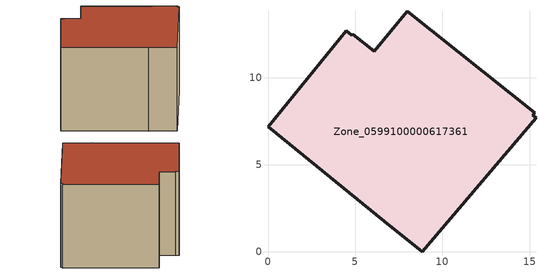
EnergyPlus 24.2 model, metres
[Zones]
Zone_0599100000617361
 floor ground (C_G): 4.81,12.43 4.86,12.49 6.08,11.5 7.97,13.81 15.3,7.97 15.2,7.83 15.37,7.68 8.86,0 6.66,1.76 0,7.19 4.49,12.69 z0
 wall outside (C_F): 6.66,1.76 8.86,0 15.37,7.68 15.2,7.83 15.3,7.97 7.97,13.81 6.08,11.5 4.86,12.49 4.81,12.43 4.49,12.69 0,7.19 6.66,1.76 z0:8.85
 roof outside (C_R): 4.86,12.49 4.81,12.43 4.49,12.69 0,7.19 6.66,1.76 8.86,0 15.37,7.68 15.2,7.83 15.3,7.97 7.97,13.81 6.08,11.5 z8.85
[BUILDING]
Pand.0599100000617361: North Axis=0; Terrain=City; Loads Convergence Tolerance Value=0.04; Temperature Convergence Tolerance Value=0.4; Solar Distribution=FullExterior; Maximum Number of Warmup Days=25; Minimum Number of Warmup Days=1
[Site:Location]
Rotterdam.The.Hague.AP_ZH_NLD Design_Conditions: Latitude=51.96; Longitude=4.45; Time Zone=1; Elevation=-4.5
[SITE:GROUNDTEMPERATURE:BUILDINGSURFACE]
18, 18, 18, 18, 18, 18, 18, 18, 18, 18, 18, 18
[MATERIAL] Thermal Absorptance=0.9; Solar Absorptance=0.7; Visible Absorptance=0.7
Name | Roughness | Thickness | Conductivity | Density | Specific Heat
G.D.1965 | MediumSmooth | 0.15 | 1 | 540 | 1210
F.D.1965 | Rough | 0.3 | 0.857143 | 1920 | 840
R.D.1965 | MediumRough | 0.2 | 0.08 | 1500 | 1000
[CONSTRUCTION]
C_G: G.D.1965
C_F: F.D.1965
C_R: R.D.1965
[ZONE]
Zone_0599100000617361: Type=1; Multiplier=1; Ceiling Height=Autocalculate; Volume=Autocalculate; Floor Area=autocalculate; Part of Total Floor Area=Yes
[ZONEINFILTRATION:DESIGNFLOWRATE]
Infil_Zone_0599100000617361: Zone or ZoneList or Space or SpaceList=Zone_0599100000617361; Schedule=AlwaysOn; Design Flow Rate Calculation Method=Flow/Area; Flow Rate per Floor Area=0.0042; Constant Term Coefficient=1; Temperature Term Coefficient=0; Velocity Term Coefficient=0; Velocity Squared Term Coefficient=0
[HVACTEMPLATE:ZONE:IDEALLOADSAIRSYSTEM]
Zone_0599100000617361: Maximum Heating Supply Air Temperature=50; Minimum Cooling Supply Air Temperature=13; Maximum Heating Supply Air Humidity Ratio=0.0156; Minimum Cooling Supply Air Humidity Ratio=0.0077; Heating Limit=NoLimit; Cooling Limit=NoLimit; Dehumidification Control Type=ConstantSensibleHeatRatio; Cooling Sensible Heat Ratio=0.7; Dehumidification Setpoint=60; Humidification Control Type=None; Humidification Setpoint=30; Outdoor Air Method=None; Outdoor Air Flow Rate per Person=0.00944; Outdoor Air Flow Rate per Zone Floor Area=0; Outdoor Air Flow Rate per Zone=0; Demand Controlled Ventilation Type=None; Outdoor Air Economizer Type=NoEconomizer; Heat Recovery Type=None; Sensible Heat Recovery Effectiveness=0.7; Latent Heat Recovery Effectiveness=0.65
[ZONECONTROL:THERMOSTAT]
ThermostatControl_Zone_0599100000617361: Zone or ZoneList=Zone_0599100000617361; Control Type Schedule=DualSetpointControlType; Control 1=Thermostat_Zone_0599100000617361; Temperature Difference Between Cutout And Setpoint=0
[THERMOSTATSETPOINT:DUALSETPOINT]
Thermostat_Zone_0599100000617361: Heating Setpoint Temperature Schedule=HeatingSetpoint_Zone_0599100000617361; Cooling Setpoint Temperature Schedule=CoolingSetpoint_Zone_0599100000617361
[SCHEDULE:COMPACT]
HeatingSetpoint_Zone_0599100000617361: Through: 12/31, For: AllDays, Until: 24:00, 21
CoolingSetpoint_Zone_0599100000617361: Through: 12/31, For: AllDays, Until: 24:00, 24
DualSetpointControlType: Through: 12/31, For: AllDays, Until: 24:00, 4
AlwaysOn: Through: 12/31, For: AllDays, Until: 24:00, 1
